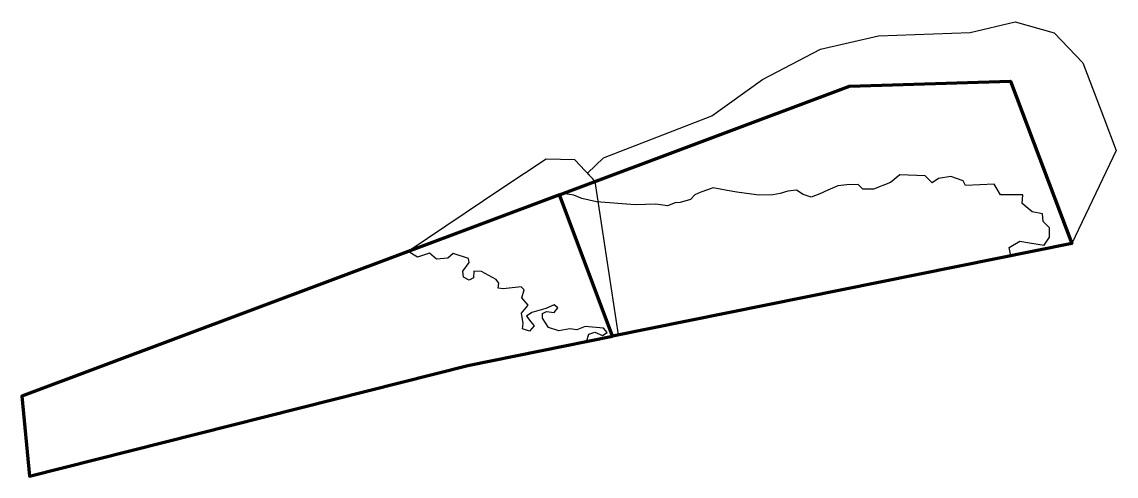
# Model space of a CAD drawing. Header units: metres. Extents: x 555414 to 555989, y 5031197 to 5031436.
import ezdxf

# ---------------------------------------------------------------- set-up
doc = ezdxf.new("R2010")
doc.units = ezdxf.units.M
doc.layers.add('надписи', color=7, linetype='Continuous')

msp = doc.modelspace()

# ---------------------------------------------------------------- linework, layer by layer
at = {"layer": 'надписи', "color": 3, "flags": 128}
for points in [[(555714.96, 5031352.17), (555710.9, 5031356.45), (555719.35, 5031364.55), (555776.28, 5031386.66), (555802.84, 5031405.7), (555833.35, 5031421.6), (555863.89, 5031428.73), (555912.03, 5031430.36), (555935.62, 5031436), (555956.18, 5031430.32), (555971.25, 5031414.51), (555982.19, 5031385.6), (555988.68, 5031368.43), (555965.44, 5031319.62), (555933.19, 5031404.91), (555848.54, 5031402.22), (555714.96, 5031352.17)], [(555724.08, 5031270.84), (555727.26, 5031271.53), (555714.96, 5031352.17), (555714.96, 5031352.17), (555704.23, 5031363.48), (555689.22, 5031363.88), (555666.41, 5031348.82), (555616.7, 5031315.34), (555696.24, 5031345.15), (555724.08, 5031270.84)]]:
    msp.add_lwpolyline(points, dxfattribs=at)
at = {"layer": 'надписи', "color": 1, "linetype": 'Continuous', "lineweight": 100, "flags": 128}
for points in [[(555696.24, 5031345.15), (555848.54, 5031402.22), (555933.19, 5031404.91), (555965.44, 5031319.62), (555724.08, 5031270.84), (555696.24, 5031345.15)], [(555696.24, 5031345.15), (555413.74, 5031239.29), (555417.7, 5031197.3), (555648.1, 5031255.5), (555724.08, 5031270.84), (555696.24, 5031345.15)]]:
    msp.add_lwpolyline(points, dxfattribs=at)
at = {"layer": 'надписи', "color": 1, "flags": 128}
for points in [[(555933.31, 5031313.13), (555932.45, 5031317.4), (555938.09, 5031320.74), (555943.25, 5031319.9), (555950.8, 5031318.68), (555953.72, 5031322.92), (555953.72, 5031327.83), (555950.4, 5031331.15), (555950.07, 5031335.15), (555944.62, 5031336.1), (555939.39, 5031340.51), (555939.59, 5031345.13), (555927.87, 5031345.13), (555925.62, 5031349.04), (555924.61, 5031350.8), (555909.59, 5031350.02), (555908.38, 5031352.51), (555901.9, 5031354.69), (555895.41, 5031353.77), (555891.94, 5031351.49), (555888.36, 5031355.06), (555875, 5031355.59), (555870.05, 5031351.6), (555861.2, 5031348.06), (555855.65, 5031348.06), (555853.19, 5031350.53), (555847.19, 5031350.32), (555842.5, 5031349.77), (555837.25, 5031347.62), (555833.08, 5031345.64), (555828.37, 5031343.92), (555824.24, 5031345.29), (555820.79, 5031347.62), (555816.26, 5031347.13), (555812.23, 5031345.85), (555808.33, 5031345.2), (555801.07, 5031344.91), (555797.13, 5031345.44), (555789.46, 5031346.46), (555784.34, 5031347.39), (555776.98, 5031348.73), (555770.4, 5031346.47), (555767.4, 5031345.13), (555764.99, 5031342.71), (555759.69, 5031341.05), (555756.91, 5031340.83), (555752.88, 5031339.32), (555746.88, 5031340.15), (555735.98, 5031339.82), (555715.65, 5031341.44), (555707.89, 5031343.25), (555703.81, 5031344.98), (555700.38, 5031345.38), (555698.75, 5031346.09), (555848.54, 5031402.22), (555933.19, 5031404.91), (555965.44, 5031319.62), (555933.31, 5031313.13)], [(555710.35, 5031268.07), (555711.61, 5031271.82), (555714.77, 5031273.01), (555718.86, 5031271.26), (555721.21, 5031272.82), (555719.3, 5031275.03), (555709.73, 5031275.96), (555705.27, 5031274.11), (555701.68, 5031274.71), (555695.95, 5031273.58), (555690.43, 5031275.48), (555687.26, 5031280.27), (555687.26, 5031282.67), (555689.33, 5031283.81), (555693.42, 5031283.29), (555695.39, 5031285.73), (555693.48, 5031287.27), (555689.04, 5031285.38), (555681.65, 5031283.24), (555678.96, 5031281.39), (555681.19, 5031278.42), (555682.87, 5031276.19), (555680.4, 5031273.41), (555676.78, 5031274.66), (555677.21, 5031277.56), (555676.25, 5031282.96), (555679.73, 5031287.14), (555676.39, 5031290.91), (555677.64, 5031295.2), (555676.1, 5031296.74), (555666.7, 5031295.65), (555664, 5031296.08), (555664.42, 5031298.74), (555662.88, 5031300.58), (555655.21, 5031304.85), (555651.15, 5031305.08), (555650.96, 5031301.58), (555648.7, 5031300.29), (555645.85, 5031301.93), (555645.35, 5031305.08), (555648.71, 5031309.48), (555648.46, 5031311.62), (555640.43, 5031314.29), (555637.51, 5031311.86), (555631.65, 5031311.31), (555627.99, 5031314.47), (555621.54, 5031312.43), (555616.7, 5031315.34), (555696.24, 5031345.15), (555724.08, 5031270.84), (555710.35, 5031268.07)]]:
    msp.add_lwpolyline(points, dxfattribs=at)

doc.saveas('drawing.dxf')
